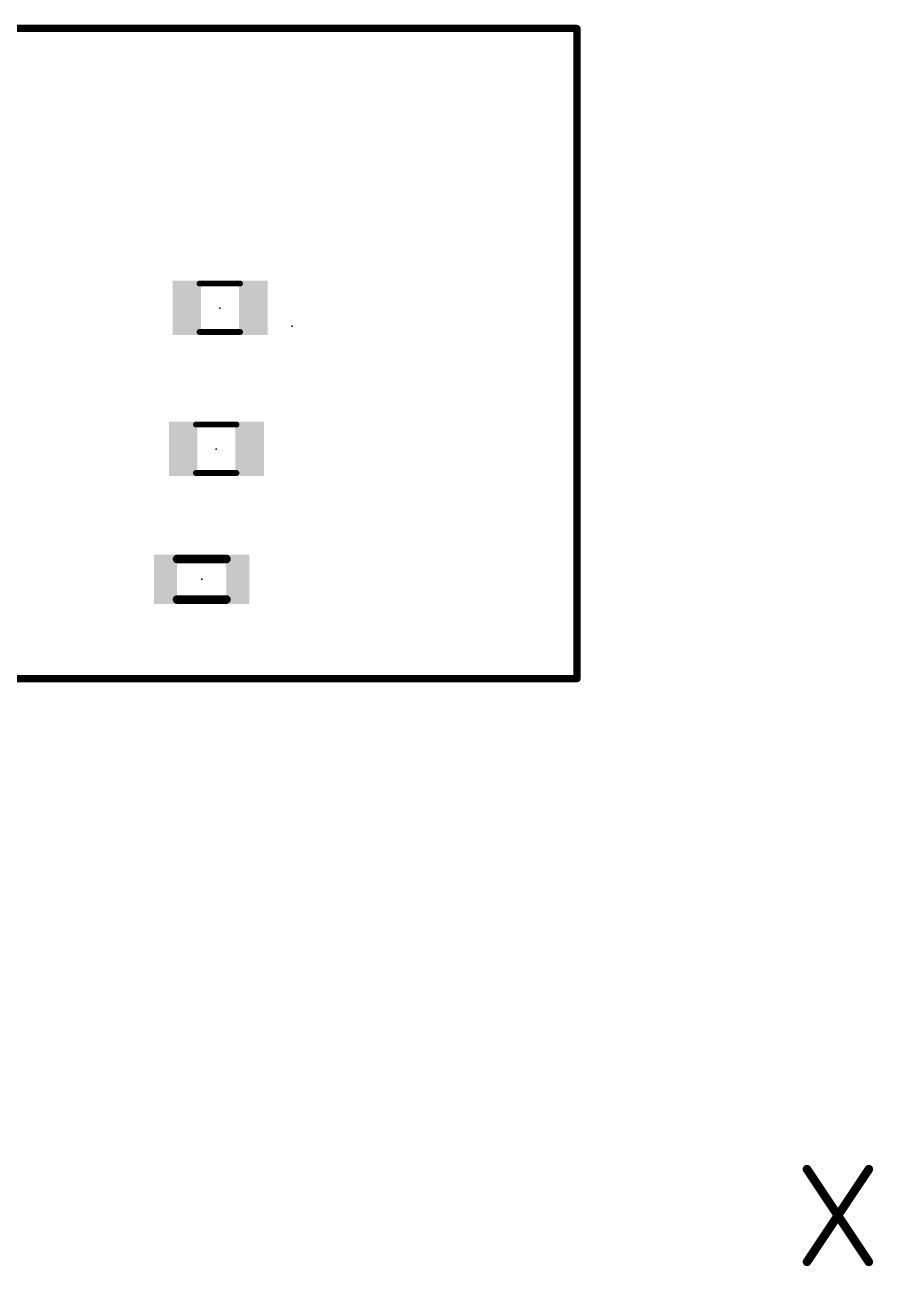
# Model space of a CAD drawing. Extents: x -0.2 to 4.76, y 0.34 to 5.06.
# Drawn here: x 2.965 to 3.552, y 2.95 to 3.808 of the extents above; entities that cross this region are included whole.
import ezdxf

# ---------------------------------------------------------------- set-up
doc = ezdxf.new("R2010")
doc.units = 0
for name, color, linetype in [('21', 253, 'CONTINUOUS'), ('22', 253, 'CONTINUOUS'), ('23', 7, 'CONTINUOUS'), ('24', 7, 'CONTINUOUS'), ('52', 253, 'CONTINUOUS')]:
    doc.layers.add(name, color=color, linetype=linetype)

# ---------------------------------------------------------------- blocks, each defined once
blk = doc.blocks.new('RECT')
blk.add_solid([(-0.5, -0.5), (0.5, -0.5), (-0.5, 0.5), (0.5, 0.5)])

msp = doc.modelspace()

# ---------------------------------------------------------------- linework, layer by layer
at = {"layer": '21', "const_width": 0.005}
for points in [[(2.95315, 3.805906), (3.34685, 3.805906)], [(3.34685, 3.805906), (3.34685, 3.6)], [(3.34685, 3.6), (3.34685, 3.356299)], [(3.34685, 3.356299), (2.95315, 3.356299)]]:
    msp.add_lwpolyline(points, dxfattribs=at)
at = {"layer": '21', "const_width": 0.0025}
for points in [[(3.3481, 3.805906, 1), (3.3456, 3.805906)], [(3.34685, 3.804656, 1), (3.34685, 3.807156)], [(3.3481, 3.6, 1), (3.3456, 3.6)], [(3.3456, 3.6, 1), (3.3481, 3.6)], [(3.3456, 3.356299, 1), (3.3481, 3.356299)], [(3.34685, 3.355049, 1), (3.34685, 3.357549)]]:
    msp.add_lwpolyline(points, format="xyb", dxfattribs=at)
at = {"layer": '22', "const_width": 0.006}
for points in [[(3.54854, 3.017055), (3.505837, 2.953)], [(3.505837, 3.017055), (3.54854, 2.953)]]:
    msp.add_lwpolyline(points, dxfattribs=at)
at = {"layer": '22', "const_width": 0.003}
for points in [[(3.507085, 3.017887, 1), (3.504589, 3.016223)], [(3.549788, 3.016223, 1), (3.547292, 3.017887)], [(3.504589, 2.953832, 1), (3.507085, 2.952168)], [(3.547292, 2.952168, 1), (3.549788, 2.953832)]]:
    msp.add_lwpolyline(points, format="xyb", dxfattribs=at)
at = {"layer": '23'}
msp.add_point((3.15, 3.6), dxfattribs=at)
at = {"layer": '24'}
for p in [(3.1, 3.6125), (3.0975, 3.515), (3.0875, 3.425)]:
    msp.add_point(p, dxfattribs=at)
at = {"layer": '52'}
for points, const_width in [([(3.114016, 3.629508), (3.085984, 3.629508)], 0.004), ([(3.114016, 3.596004), (3.085984, 3.596004)], 0.004), ([(3.111516, 3.532008), (3.083484, 3.532008)], 0.004), ([(3.111516, 3.498504), (3.083484, 3.498504)], 0.004), ([(3.070492, 3.439016), (3.104508, 3.439016)], 0.006), ([(3.104508, 3.410984), (3.070492, 3.410984)], 0.006)]:
    msp.add_lwpolyline(points, dxfattribs=dict(at, const_width=const_width))
for points, const_width in [([(3.085984, 3.630508, 1), (3.085984, 3.628508)], 0.002), ([(3.114016, 3.628508, 1), (3.114016, 3.630508)], 0.002), ([(3.085984, 3.597004, 1), (3.085984, 3.595004)], 0.002), ([(3.114016, 3.595004, 1), (3.114016, 3.597004)], 0.002), ([(3.083484, 3.533008, 1), (3.083484, 3.531008)], 0.002), ([(3.111516, 3.531008, 1), (3.111516, 3.533008)], 0.002), ([(3.083484, 3.499504, 1), (3.083484, 3.497504)], 0.002), ([(3.111516, 3.497504, 1), (3.111516, 3.499504)], 0.002), ([(3.070492, 3.440516, 1), (3.070492, 3.437516)], 0.003), ([(3.104508, 3.437516, 1), (3.104508, 3.440516)], 0.003), ([(3.070492, 3.412484, 1), (3.070492, 3.409484)], 0.003), ([(3.104508, 3.409484, 1), (3.104508, 3.412484)], 0.003)]:
    msp.add_lwpolyline(points, format="xyb", dxfattribs=dict(at, const_width=const_width))

# ---------------------------------------------------------------- block references
at = {"layer": '52', "xscale": 0.019689, "yscale": 0.037402, "rotation": 180}
for p in [(3.077156, 3.612701), (3.123156, 3.612701), (3.074656, 3.515201), (3.120656, 3.515201)]:
    msp.add_blockref('RECT', p, dxfattribs=at)
at = {"layer": '52', "xscale": 0.016, "yscale": 0.034}
for p in [(3.0625, 3.425), (3.1125, 3.425)]:
    msp.add_blockref('RECT', p, dxfattribs=at)

doc.saveas('drawing.dxf')
